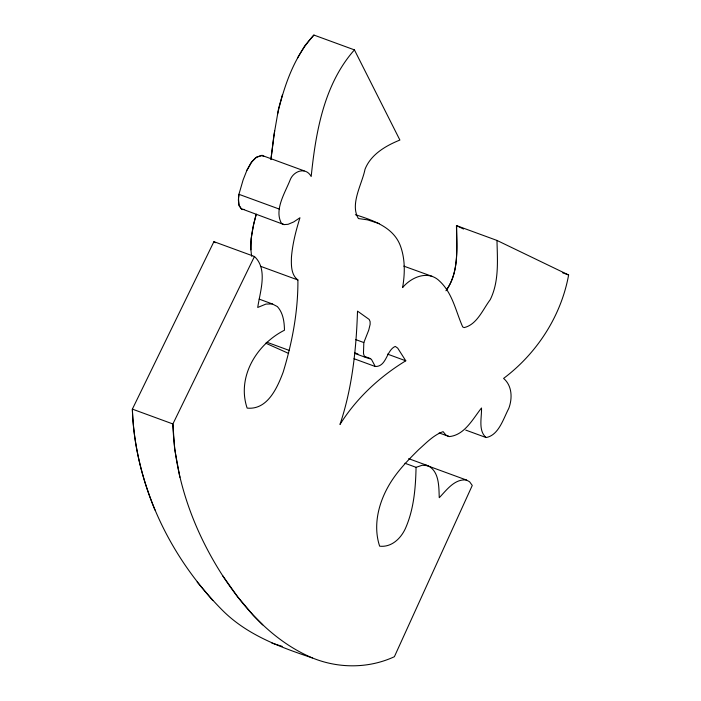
<?xml version="1.0" encoding="UTF-8"?>
<svg xmlns="http://www.w3.org/2000/svg" width="701" height="701" viewBox="0 0 701 701"><rect width="100%" height="100%" fill="white"/><g stroke="black" fill="none" stroke-linecap="round" stroke-linejoin="round"><path stroke-width="1.05" d="M404.915 463.247L416.061 467.33C415.623 487.493 413.984 508.243 406.045 527.012C401.708 537.667 392.061 547.604 379.644 546.184C373.125 526.495 378.049 504.913 387.855 487.195C395.706 472.877 407.097 461.056 418.628 449.674C426.173 442.979 433.402 435.181 443.085 431.641L445.932 435.076L449.218 436.583C464.57 435.207 472.877 418.847 481.499 407.973C481.894 417.314 477.942 430.721 486.135 437.555C498.797 435.207 503.371 418.637 508.777 408.42C512.51 398.448 512.256 385.795 503.59 378.409C536.922 353.365 561.107 316.116 568.625 274.985L496.974 240.434L456.447 225.599C456.728 247.015 459.435 271.489 446.406 290.065M251.738 256.356C249.17 242.239 252.658 227.913 256.18 214.278M250.844 249.845L251.124 238.857L253.596 224.399L256.259 214.269M363.828 342.561L363.477 353.059A14.458 6.151 -70 0 0 365.94 357.51L371.372 359.227L375.28 366.509C386.75 366.737 386.26 350.298 395.25 346.408L397.704 348.117L405.774 360.796C379.486 376.84 356.415 398.291 339.985 424.447C352.252 387.986 356.248 349.396 357.519 311.13L369.199 319.454L370.102 321.601L370.137 324.344L368.735 330.136L363.828 342.561L355.722 339.599M277.491 114.368C284.098 86.065 293.947 56.834 313.899 35.05L354.426 49.885C323.932 84.339 315.739 132.2 311.191 176.521C305.767 166.514 293.517 171 290.144 179.929C285.114 192.766 273.916 209.853 281.522 223.435L284.045 224.6L288.093 224.311L293.693 221.945L299.967 217.731C295.945 230.629 292.527 243.817 291.441 257.32C291.222 265.144 290.968 274.757 297.899 279.979C298.162 311.104 292.256 342.43 283.16 372.17C277.228 387.925 267.423 410.155 247.138 408.105C236.605 377.042 256.697 344.173 284.466 330.224C284.334 321.934 283.186 312.944 277.368 306.591L272.312 303.936L259.142 299.108M270.91 159.6L274.643 130.842M270.989 158.925L273.732 136.581L278.569 108.611L282.477 94.6M304.146 170.851L263.62 156.016L261.087 155.683L256.811 157.015L252.097 161.432L246.901 170.317L243.116 179.912L238.927 194.308L238.506 198.076L238.857 204.631L241.004 208.6L284.045 224.6M272.312 303.936L265.959 304.076L257.723 307.459C260.053 291.485 268.132 269.184 254.445 256.496L213.919 241.661L132.375 409.121C135.013 484.33 169.511 556.98 222.217 610.063C246.84 634.904 279.953 647.093 312.401 657.941C338.53 668.623 368.665 668.64 394.383 656.714L472.264 485.442L469.591 481.771L466.428 480.019L425.91 465.184M254.445 256.496L172.893 423.965C174.47 478.1 193.59 530.639 222.795 575.889C245.087 610.107 274.152 641.73 312.401 657.941M246.901 170.317L250.976 162.781L255.751 157.611L262.086 155.263L263.813 156.419M297.478 58.078L304.786 45.758L313.899 35.05M445.95 290.775C459.549 272.146 456.395 247.383 456.684 225.713M416.061 467.33L422.221 465.245L427.908 465.709C439.396 471.405 438.808 486.713 439.255 497.701C446.537 490.174 454.563 478.643 466.428 480.019M244.158 209.415L242.038 209.546L239.05 205.717L238.375 200.065L238.927 194.308L279.454 209.143M425.446 465.385L427.522 465.578M496.974 240.434C497.421 260.106 499.243 281.478 490.236 299.669C482.901 309.343 477.048 324.581 464.158 327.595L462.721 326.946C455.808 311.533 452.68 293.22 439.562 281.092C428.302 269.876 411.399 276.965 402.611 287.585C404.941 273.925 405.292 259.598 400.586 246.384C393.76 227.071 373.002 220.351 355.354 214.69M271.883 643.097L282.231 646.383M379.399 223.672L367.534 219.851L358.395 218.546C349.676 204.175 362.119 184.03 365.002 169.327C370.776 154.457 385.804 145.72 399.894 140.051L354.426 49.885M432.491 276.492L403.82 266.126M439.133 432.938L449.218 436.583M562.553 272.759L568.625 274.985M260.421 266.249L297.899 279.979M387.539 354.119L405.774 360.796M354.899 352.866L357.931 353.979M365.028 356.572L370.093 358.43M354.802 353.435L365.94 357.51M354.005 358.719L375.28 366.509M266.976 342.272L289.259 350.43M465.744 430.09L486.135 437.555M408.657 458.656L427.908 465.709M265.688 343.166L288.628 353.418M456.447 225.599L463.536 229.017M213.919 241.661L215.33 242.73M262.744 624.906L253.341 615.399L237.692 596.858L222.795 575.889M197.165 582.023L212.815 600.555M154.982 510.021C141.821 477.977 133.321 443.838 132.375 409.121L172.893 423.965L174.628 448.903L179.894 477.293"/></g></svg>
